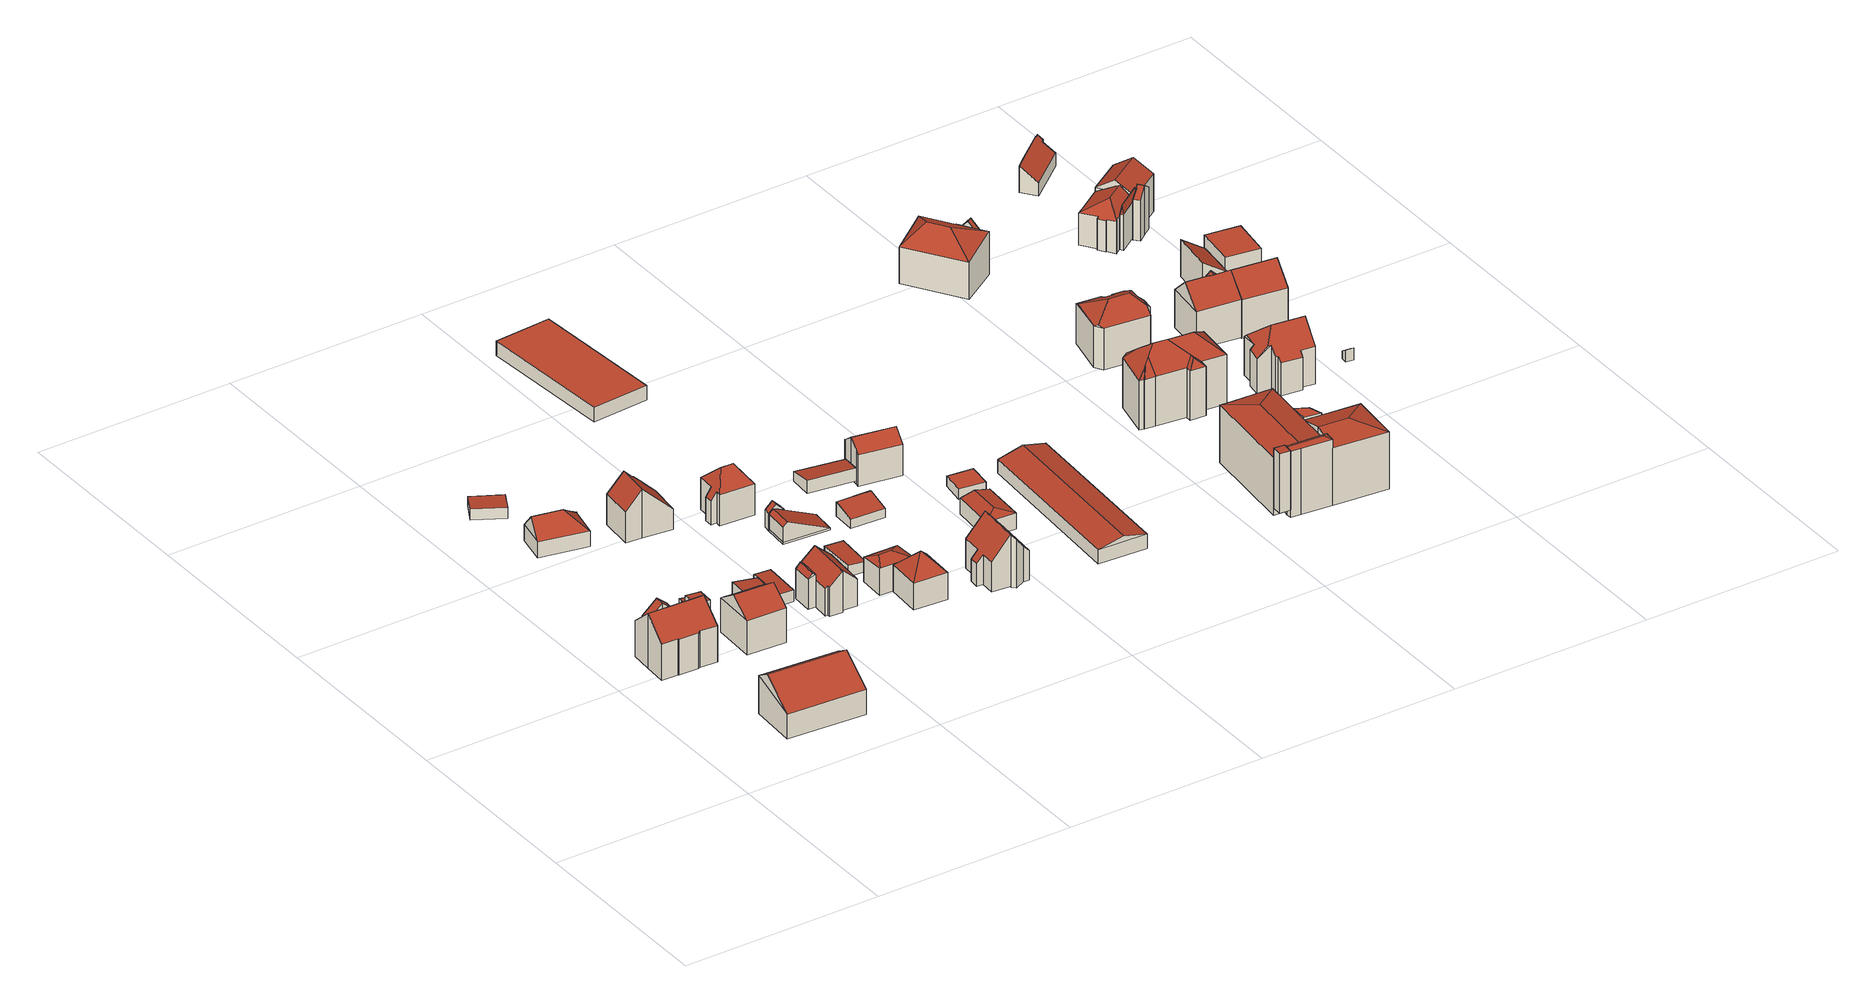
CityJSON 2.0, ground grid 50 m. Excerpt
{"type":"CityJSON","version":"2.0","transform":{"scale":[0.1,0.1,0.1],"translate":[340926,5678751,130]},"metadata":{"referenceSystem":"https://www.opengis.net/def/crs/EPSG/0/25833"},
"CityObjects":{
"building1":{"type":"Building","attributes":{"Gemeindeschluessel":14729160,"Geometrietyp2DReferenz":"3000","function":"31001_9998","roofType":"9999"},"children":["building1-1","building1-2"]},
"building1-1":{"type":"BuildingPart","attributes":{"Dachtyp_tdc":"tdcGableRoof","Dachneigung":40.31,"QualitaetDacherkennung":78,"Geometrietyp2DReferenz":"3000","roofType":"3100","measuredHeight":14.02},"parents":["building1"],"geometry":[{"type":"MultiSurface","lod":"2","boundaries":[[[0,1,2,3]],[[1,4,5,2]],[[4,6,7,5]],[[6,8,9,7]],[[8,10,11,9]],[[10,12,13,14,11]],[[15,16,17]],[[15,18,19,16]],[[18,20,21,19]],[[20,22,23,21]],[[22,24,25,23]],[[24,0,3,25]],[[20,18,15,26,27,28,12,10,8]],[[8,6,4,1,0,24,22,20]],[[3,2,5,7,9,11,14,29,16,19,21,23,25]],[[28,13,12]],[[17,26,15]],[[16,29,27,26,17]],[[29,14,13,28,27]]],"semantics":{"surfaces":[{"type":"WallSurface"},{"type":"RoofSurface"},{"type":"GroundSurface"},{"type":"ClosureSurface"}],"values":[0,0,0,0,0,0,0,0,0,0,0,0,1,1,2,0,0,3,3]}}]},
"building1-2":{"type":"BuildingPart","attributes":{"Dachtyp_tdc":"tdcGableRoof","Dachneigung":41.76,"QualitaetDacherkennung":82,"Geometrietyp2DReferenz":"3000","roofType":"3100","measuredHeight":11.28},"parents":["building1"],"geometry":[{"type":"MultiSurface","lod":"2","boundaries":[[[30,31,32,33]],[[31,34,35,32]],[[34,36,37,35]],[[36,38,39,37]],[[38,17,16,39]],[[13,40,41,14]],[[40,30,33,41]],[[42,26,17,38,36]],[[36,34,31,30,40,13,28,42]],[[33,32,35,37,39,16,29,14,41]],[[27,26,42]],[[29,16,17,26,27]],[[28,27,42]],[[29,27,28,13,14]]],"semantics":{"surfaces":[{"type":"WallSurface"},{"type":"RoofSurface"},{"type":"GroundSurface"},{"type":"ClosureSurface"}],"values":[0,0,0,0,0,0,0,1,1,2,0,3,0,3]}}]},
"building2":{"type":"Building","attributes":{"Dachtyp_tdc":"tdcGableRoof","Gemeindeschluessel":14729160,"Dachneigung":34.18,"QualitaetDacherkennung":52,"Geometrietyp2DReferenz":"3000","function":"31001_9998","roofType":"3100","measuredHeight":11.93},"geometry":[{"type":"MultiSurface","lod":"2","boundaries":[[[43,44,45,46]],[[44,47,48,45]],[[47,49,50,48]],[[49,43,46,50]],[[47,44,51]],[[43,49,52]],[[44,43,52,51]],[[49,47,51,52]],[[46,45,48,50]]],"semantics":{"surfaces":[{"type":"WallSurface"},{"type":"RoofSurface"},{"type":"GroundSurface"}],"values":[0,0,0,0,0,0,1,1,2]}}]},
"building3":{"type":"Building","attributes":{"Dachtyp_tdc":"tdcPolyFlatRoof","Gemeindeschluessel":14729160,"Dachneigung":4.23,"QualitaetDacherkennung":91,"Geometrietyp2DReferenz":"3000","function":"31001_9998","roofType":"2100","measuredHeight":2.57},"geometry":[{"type":"MultiSurface","lod":"2","boundaries":[[[53,54,55,56]],[[54,57,58,55]],[[57,59,60,58]],[[59,61,62,60]],[[61,53,56,62]],[[61,59,57,54,53]],[[56,55,58,60,62]]],"semantics":{"surfaces":[{"type":"WallSurface"},{"type":"RoofSurface"},{"type":"GroundSurface"}],"values":[0,0,0,0,0,1,2]}}]},
"building4":{"type":"Building","attributes":{"Dachtyp_tdc":"tdcPolyFlatRoof","Gemeindeschluessel":14729160,"Dachneigung":4.41,"QualitaetDacherkennung":85,"Geometrietyp2DReferenz":"3000","function":"31001_9998","roofType":"2100","measuredHeight":5.29},"geometry":[{"type":"MultiSurface","lod":"2","boundaries":[[[63,64,65,66]],[[64,67,68,65]],[[67,69,70,68]],[[69,71,72,70]],[[71,63,66,72]],[[71,69,67,64,63]],[[66,65,68,70,72]]],"semantics":{"surfaces":[{"type":"WallSurface"},{"type":"RoofSurface"},{"type":"GroundSurface"}],"values":[0,0,0,0,0,1,2]}}]},
"building5":{"type":"Building","attributes":{"Dachtyp_tdc":"tdcPolyFlatRoof","Gemeindeschluessel":14729160,"Dachneigung":6.22,"QualitaetDacherkennung":98,"Geometrietyp2DReferenz":"3000","function":"31001_9998","roofType":"2100","measuredHeight":2.77},"geometry":[{"type":"MultiSurface","lod":"2","boundaries":[[[73,74,75,76]],[[74,77,78,75]],[[77,79,80,78]],[[79,81,82,80]],[[81,83,84,82]],[[83,85,86,84]],[[85,73,76,86]],[[85,83,81,79,77,74,73]],[[76,75,78,80,82,84,86]]],"semantics":{"surfaces":[{"type":"WallSurface"},{"type":"RoofSurface"},{"type":"GroundSurface"}],"values":[0,0,0,0,0,0,0,1,2]}}]},
"building6":{"type":"Building","attributes":{"Dachtyp_tdc":"tdcFreeFormRoof","Gemeindeschluessel":14729160,"Dachneigung":34.33,"QualitaetDacherkennung":79,"Geometrietyp2DReferenz":"3000","function":"31001_9998","roofType":"5000","measuredHeight":12.38},"geometry":[{"type":"MultiSurface","lod":"2","boundaries":[[[87,88,89,90]],[[88,91,92,89]],[[91,93,94,92]],[[93,95,96,94]],[[95,97,98,96]],[[97,99,100,98]],[[99,101,102,100]],[[101,87,90,102]],[[93,103,104,95]],[[103,91,88,87,101,99,97,104]],[[93,91,103]],[[97,95,104]],[[90,89,92,94,96,98,100,102]]],"semantics":{"surfaces":[{"type":"WallSurface"},{"type":"RoofSurface"},{"type":"GroundSurface"}],"values":[0,0,0,0,0,0,0,0,1,1,0,0,2]}}]},
"building7":{"type":"Building","attributes":{"Dachtyp_tdc":"tdcHipAndGableRoof","Gemeindeschluessel":14729160,"Dachneigung":47.72,"QualitaetDacherkennung":70,"Geometrietyp2DReferenz":"3000","function":"31001_9998","roofType":"5000","measuredHeight":8.3},"geometry":[{"type":"MultiSurface","lod":"2","boundaries":[[[105,106,107,108]],[[106,109,110,107]],[[109,111,112,110]],[[111,113,114,112]],[[113,105,108,114]],[[109,106,115]],[[106,105,113,116,115]],[[111,109,115,116]],[[116,113,111]],[[108,107,110,112,114]]],"semantics":{"surfaces":[{"type":"WallSurface"},{"type":"RoofSurface"},{"type":"GroundSurface"}],"values":[0,0,0,0,0,1,1,1,0,2]}}]},
"building8":{"type":"Building","attributes":{"Dachtyp_tdc":"tdcPolyFlatRoof","Gemeindeschluessel":14729160,"Dachneigung":3.58,"QualitaetDacherkennung":81,"Geometrietyp2DReferenz":"3000","function":"31001_9998","roofType":"2100","measuredHeight":2.76},"geometry":[{"type":"MultiSurface","lod":"2","boundaries":[[[117,118,119,120]],[[118,121,122,119]],[[121,123,124,122]],[[123,117,120,124]],[[123,121,118,117]],[[120,119,122,124]]],"semantics":{"surfaces":[{"type":"WallSurface"},{"type":"RoofSurface"},{"type":"GroundSurface"}],"values":[0,0,0,0,1,2]}}]},
"building9":{"type":"Building","attributes":{"Dachtyp_tdc":"tdcPolyFlatRoof","Gemeindeschluessel":14729160,"Dachneigung":27.11,"QualitaetDacherkennung":83,"Geometrietyp2DReferenz":"3000","function":"31001_9998","roofType":"2100","measuredHeight":4.92},"geometry":[{"type":"MultiSurface","lod":"2","boundaries":[[[125,126,127,128]],[[126,129,130,127]],[[129,131,132,130]],[[131,125,128,132]],[[131,129,126,125]],[[128,127,130,132]]],"semantics":{"surfaces":[{"type":"WallSurface"},{"type":"RoofSurface"},{"type":"GroundSurface"}],"values":[0,0,0,0,1,2]}}]},
"building10":{"type":"Building","attributes":{"Dachtyp_tdc":"tdcPolyFlatRoof","Gemeindeschluessel":14729160,"Dachneigung":7.84,"QualitaetDacherkennung":84,"Geometrietyp2DReferenz":"3000","function":"31001_9998","roofType":"2100","measuredHeight":3.27},"geometry":[{"type":"MultiSurface","lod":"2","boundaries":[[[133,134,135,136]],[[134,137,138,135]],[[137,139,140,138]],[[139,133,136,140]],[[139,137,134,133]],[[136,135,138,140]]],"semantics":{"surfaces":[{"type":"WallSurface"},{"type":"RoofSurface"},{"type":"GroundSurface"}],"values":[0,0,0,0,1,2]}}]},
"building11":{"type":"Building","attributes":{"Dachtyp_tdc":"tdcPolyFlatRoof","Gemeindeschluessel":14729160,"Dachneigung":2.66,"QualitaetDacherkennung":94,"Geometrietyp2DReferenz":"3000","function":"31001_9998","roofType":"2100","measuredHeight":3.09},"geometry":[{"type":"MultiSurface","lod":"2","boundaries":[[[141,142,143,144]],[[142,145,146,143]],[[145,147,148,146]],[[147,149,150,148]],[[149,141,144,150]],[[149,147,145,142,141]],[[144,143,146,148,150]]],"semantics":{"surfaces":[{"type":"WallSurface"},{"type":"RoofSurface"},{"type":"GroundSurface"}],"values":[0,0,0,0,0,1,2]}}]},
"building12":{"type":"Building","attributes":{"Dachtyp_tdc":"tdcGableRoof","Gemeindeschluessel":14729160,"Dachneigung":43.19,"QualitaetDacherkennung":39,"Geometrietyp2DReferenz":"3000","function":"31001_9998","roofType":"3100","measuredHeight":12.38},"geometry":[{"type":"MultiSurface","lod":"2","boundaries":[[[151,152,153,154]],[[152,155,156,153]],[[155,157,158,156]],[[157,159,160,158]],[[159,161,162,160]],[[161,163,164,162]],[[163,165,166,164]],[[165,167,168,166]],[[167,169,170,168]],[[169,151,154,170]],[[165,163,161,159,157,155,152,151]],[[151,169,167,165]],[[154,153,156,158,160,162,164,166,168,170]]],"semantics":{"surfaces":[{"type":"WallSurface"},{"type":"RoofSurface"},{"type":"GroundSurface"}],"values":[0,0,0,0,0,0,0,0,0,0,1,1,2]}}]},
"building13":{"type":"Building","attributes":{"Gemeindeschluessel":14729160,"Geometrietyp2DReferenz":"3000","function":"31001_9998","roofType":"9999"},"children":["building13-1","building13-2"]},
"building13-1":{"type":"BuildingPart","attributes":{"Dachtyp_tdc":"tdcGableRoof","Dachneigung":42.68,"QualitaetDacherkennung":70,"Geometrietyp2DReferenz":"3000","roofType":"3100","measuredHeight":10.58},"parents":["building13"],"geometry":[{"type":"MultiSurface","lod":"2","boundaries":[[[171,172,173,174]],[[172,175,176,173]],[[175,177,178,176]],[[177,179,180,178]],[[179,181,182,180]],[[181,183,184,182]],[[185,186,187,188]],[[186,189,190,187]],[[189,191,192,190]],[[191,193,194,192]],[[193,171,174,194]],[[172,171,189,186,185,183,181,179,177,175]],[[171,193,191,189]],[[174,173,176,178,180,182,184,188,187,190,192,194]],[[185,188,184,183]]],"semantics":{"surfaces":[{"type":"WallSurface"},{"type":"RoofSurface"},{"type":"GroundSurface"},{"type":"ClosureSurface"}],"values":[0,0,0,0,0,0,0,0,0,0,0,1,1,2,3]}}]},
"building13-2":{"type":"BuildingPart","attributes":{"Dachtyp_tdc":"tdcGableRoof","Dachneigung":44.05,"QualitaetDacherkennung":59,"Geometrietyp2DReferenz":"3000","roofType":"3100","measuredHeight":8.8},"parents":["building13"],"geometry":[{"type":"MultiSurface","lod":"2","boundaries":[[[195,196,197,198]],[[196,199,185,188,197]],[[200,195,198,184,183]],[[199,196,201]],[[195,200,202]],[[196,195,202,201]],[[200,199,201,202]],[[198,197,188,184]],[[183,185,199,200]],[[183,184,188,185]]],"semantics":{"surfaces":[{"type":"WallSurface"},{"type":"RoofSurface"},{"type":"GroundSurface"},{"type":"ClosureSurface"}],"values":[0,0,0,0,0,1,1,2,0,3]}}]},
"building14":{"type":"Building","attributes":{"Dachtyp_tdc":"tdcHipRoof","Gemeindeschluessel":14729160,"Dachneigung":43.94,"QualitaetDacherkennung":87,"Geometrietyp2DReferenz":"3000","function":"31001_9998","roofType":"3200","measuredHeight":11.89},"geometry":[{"type":"MultiSurface","lod":"2","boundaries":[[[203,204,205,206]],[[204,207,208,205]],[[207,209,210,208]],[[209,211,212,210]],[[211,213,214,212]],[[213,215,216,214]],[[215,217,218,216]],[[217,219,220,218]],[[219,221,222,220]],[[221,223,224,222]],[[223,225,226,224]],[[225,203,206,226]],[[209,207,227]],[[221,219,217,215,213,211,228]],[[207,204,203,225,223,221,228,227]],[[211,209,227,228]],[[206,205,208,210,212,214,216,218,220,222,224,226]]],"semantics":{"surfaces":[{"type":"WallSurface"},{"type":"RoofSurface"},{"type":"GroundSurface"}],"values":[0,0,0,0,0,0,0,0,0,0,0,0,1,1,1,1,2]}}]},
"building15":{"type":"Building","attributes":{"Dachtyp_tdc":"tdcPolyFlatRoof","Gemeindeschluessel":14729160,"Dachneigung":3.28,"QualitaetDacherkennung":86,"Geometrietyp2DReferenz":"3000","function":"31001_9998","roofType":"2100","measuredHeight":2.86},"geometry":[{"type":"MultiSurface","lod":"2","boundaries":[[[229,230,231,232]],[[230,233,234,231]],[[233,235,236,234]],[[235,229,232,236]],[[235,233,230,229]],[[232,231,234,236]]],"semantics":{"surfaces":[{"type":"WallSurface"},{"type":"RoofSurface"},{"type":"GroundSurface"}],"values":[0,0,0,0,1,2]}}]},
"building16":{"type":"Building","attributes":{"Dachtyp_tdc":"tdcFreeFormRoof","Gemeindeschluessel":14729160,"Dachneigung":17.76,"QualitaetDacherkennung":66,"Geometrietyp2DReferenz":"3000","function":"31001_9998","roofType":"5000","measuredHeight":7.92},"geometry":[{"type":"MultiSurface","lod":"2","boundaries":[[[237,238,239,240]],[[238,241,242,239]],[[241,243,244,242]],[[243,245,246,244]],[[245,247,248,246]],[[247,237,240,248]],[[238,237,247,249]],[[250,251,245,243]],[[251,249,247,245]],[[238,249,251,250,241]],[[243,241,250]],[[240,239,242,244,246,248]]],"semantics":{"surfaces":[{"type":"WallSurface"},{"type":"RoofSurface"},{"type":"GroundSurface"}],"values":[0,0,0,0,0,0,1,1,1,1,0,2]}}]},
"building17":{"type":"Building","attributes":{"Dachtyp_tdc":"tdcTentRoof","Gemeindeschluessel":14729160,"Dachneigung":45.24,"QualitaetDacherkennung":80,"Geometrietyp2DReferenz":"3000","function":"31001_9998","roofType":"4000","measuredHeight":11.3},"geometry":[{"type":"MultiSurface","lod":"2","boundaries":[[[252,253,254,255]],[[253,256,257,254]],[[256,258,259,257]],[[258,260,261,259]],[[260,262,263,261]],[[262,264,265,263]],[[264,266,267,265]],[[266,252,255,267]],[[258,256,268]],[[260,258,268]],[[262,260,268]],[[256,253,252,266,264,262,268]],[[255,254,257,259,261,263,265,267]]],"semantics":{"surfaces":[{"type":"WallSurface"},{"type":"RoofSurface"},{"type":"GroundSurface"}],"values":[0,0,0,0,0,0,0,0,1,1,1,1,2]}}]},
"building18":{"type":"Building","attributes":{"Gemeindeschluessel":14729160,"Geometrietyp2DReferenz":"3000","function":"31001_9998","roofType":"9999"},"children":["building18-1","building18-2"]},
"building18-1":{"type":"BuildingPart","attributes":{"Dachtyp_tdc":"tdcGableRoof","Dachneigung":43.09,"QualitaetDacherkennung":82,"Geometrietyp2DReferenz":"3000","roofType":"3100","measuredHeight":6.18},"parents":["building18"],"geometry":[{"type":"MultiSurface","lod":"2","boundaries":[[[269,270,271,272,273,274]],[[270,275,276,271]],[[275,277,278,279,280,276]],[[275,270,281]],[[270,269,282,281]],[[277,275,281,282]],[[272,271,276,280]],[[274,283,269]],[[284,278,277]],[[273,272,280,279]],[[274,273,279,278,284,283]],[[282,269,283,285,284,277]],[[283,284,285]]],"semantics":{"surfaces":[{"type":"WallSurface"},{"type":"RoofSurface"},{"type":"GroundSurface"},{"type":"ClosureSurface"}],"values":[0,0,0,0,1,1,2,0,0,3,3,0,3]}}]},
"building18-2":{"type":"BuildingPart","attributes":{"Dachtyp_tdc":"tdcGableRoof","Dachneigung":24.79,"QualitaetDacherkennung":18,"Geometrietyp2DReferenz":"3000","roofType":"3100","measuredHeight":5.4},"parents":["building18"],"geometry":[{"type":"MultiSurface","lod":"2","boundaries":[[[286,287,288,289]],[[287,273,272,288]],[[279,290,291,280]],[[290,286,289,291]],[[290,278,284,285,292,286]],[[293,292,285,283,274]],[[287,293,274,273]],[[286,292,293,287]],[[279,278,290]],[[289,288,272,280,291]],[[280,272,273,279]],[[273,274,283,284,278,279]],[[283,285,284]]],"semantics":{"surfaces":[{"type":"WallSurface"},{"type":"RoofSurface"},{"type":"GroundSurface"},{"type":"ClosureSurface"}],"values":[0,0,0,0,1,1,0,0,0,2,3,3,3]}}]},
"building19":{"type":"Building","attributes":{"Dachtyp_tdc":"tdcGableRoof","Gemeindeschluessel":14729160,"Dachneigung":13.99,"QualitaetDacherkennung":15,"Geometrietyp2DReferenz":"3000","function":"31001_9998","roofType":"3100","measuredHeight":3.73},"geometry":[{"type":"MultiSurface","lod":"2","boundaries":[[[294,295,296,297]],[[298,299,295,294]],[[299,300,296,295]],[[300,301,297,296]],[[301,298,294,297]],[[300,299,302]],[[298,301,303]],[[299,298,303,302]],[[301,300,302,303]]],"semantics":{"surfaces":[{"type":"GroundSurface"},{"type":"WallSurface"},{"type":"RoofSurface"}],"values":[0,1,1,1,1,1,1,2,2]}}]},
"building20":{"type":"Building","attributes":{"Dachtyp_tdc":"tdcGableRoof","Gemeindeschluessel":14729160,"Dachneigung":49.78,"QualitaetDacherkennung":81,"Geometrietyp2DReferenz":"3000","function":"31001_9998","roofType":"3100","measuredHeight":13.24},"geometry":[{"type":"MultiSurface","lod":"2","boundaries":[[[304,305,306,307]],[[305,308,309,306]],[[308,310,311,309]],[[310,312,313,311]],[[312,314,315,313]],[[314,316,317,315]],[[316,318,319,317]],[[318,320,321,319]],[[320,322,323,321]],[[322,324,325,323]],[[324,326,327,325]],[[326,328,329,327]],[[328,304,307,329]],[[324,322,320,318,316,314,312,310,308]],[[308,305,304,328,326,324]],[[307,306,309,311,313,315,317,319,321,323,325,327,329]]],"semantics":{"surfaces":[{"type":"WallSurface"},{"type":"RoofSurface"},{"type":"GroundSurface"}],"values":[0,0,0,0,0,0,0,0,0,0,0,0,0,1,1,2]}}]},
"building21":{"type":"Building","attributes":{"Dachtyp_tdc":"tdcPolyFlatRoof","Gemeindeschluessel":14729160,"Dachneigung":0,"QualitaetDacherkennung":70,"Geometrietyp2DReferenz":"3000","function":"31001_9998","roofType":"1000","measuredHeight":3.64},"geometry":[{"type":"MultiSurface","lod":"2","boundaries":[[[330,331,332,333]],[[331,334,335,332]],[[334,336,337,335]],[[336,330,333,337]],[[336,334,331,330]],[[333,332,335,337]]],"semantics":{"surfaces":[{"type":"WallSurface"},{"type":"RoofSurface"},{"type":"GroundSurface"}],"values":[0,0,0,0,1,2]}}]},
"building22":{"type":"Building","attributes":{"Dachtyp_tdc":"tdcPolyFlatRoof","Gemeindeschluessel":14729160,"Dachneigung":8.64,"QualitaetDacherkennung":56,"Geometrietyp2DReferenz":"3000","function":"31001_9998","roofType":"2100","measuredHeight":3.31},"geometry":[{"type":"MultiSurface","lod":"2","boundaries":[[[338,339,340,341]],[[339,342,343,340]],[[342,344,345,343]],[[344,338,341,345]],[[344,342,339,338]],[[341,340,343,345]]],"semantics":{"surfaces":[{"type":"WallSurface"},{"type":"RoofSurface"},{"type":"GroundSurface"}],"values":[0,0,0,0,1,2]}}]},
"building23":{"type":"Building","attributes":{"Dachtyp_tdc":"tdcGableRoof","Gemeindeschluessel":14729160,"Dachneigung":37.67,"QualitaetDacherkennung":82,"Geometrietyp2DReferenz":"3000","function":"31001_9998","roofType":"3100","measuredHeight":10.67},"geometry":[{"type":"MultiSurface","lod":"2","boundaries":[[[346,347,348,349]],[[347,350,351,348]],[[350,352,353,351]],[[352,354,355,353]],[[354,356,357,355]],[[356,358,359,357]],[[358,360,361,359]],[[360,346,349,361]],[[356,354,352,350,347]],[[347,346,360,358,356]],[[349,348,351,353,355,357,359,361]]],"semantics":{"surfaces":[{"type":"WallSurface"},{"type":"RoofSurface"},{"type":"GroundSurface"}],"values":[0,0,0,0,0,0,0,0,1,1,2]}}]},
"building24":{"type":"Building","attributes":{"Dachtyp_tdc":"tdcHipAndGableRoof","Gemeindeschluessel":14729160,"Dachneigung":14.17,"QualitaetDacherkennung":63,"Geometrietyp2DReferenz":"3000","function":"31001_9998","roofType":"5000","measuredHeight":5.13},"geometry":[{"type":"MultiSurface","lod":"2","boundaries":[[[362,363,364,365]],[[363,366,367,364]],[[366,368,369,367]],[[368,362,365,369]],[[366,363,370]],[[362,368,371]],[[363,362,371,370]],[[368,366,370,371]],[[365,364,367,369]]],"semantics":{"surfaces":[{"type":"WallSurface"},{"type":"RoofSurface"},{"type":"GroundSurface"}],"values":[0,0,0,0,1,0,1,1,2]}}]},
"building25":{"type":"Building","attributes":{"Dachtyp_tdc":"tdcPolyFlatRoof","Gemeindeschluessel":14729160,"Dachneigung":0,"QualitaetDacherkennung":65,"Geometrietyp2DReferenz":"3000","function":"31001_9998","roofType":"1000","measuredHeight":2.61},"geometry":[{"type":"MultiSurface","lod":"2","boundaries":[[[372,373,374,375]],[[373,376,377,374]],[[376,378,379,377]],[[378,372,375,379]],[[378,376,373,372]],[[375,374,377,379]]],"semantics":{"surfaces":[{"type":"WallSurface"},{"type":"RoofSurface"},{"type":"GroundSurface"}],"values":[0,0,0,0,1,2]}}]},
"building26":{"type":"Building","attributes":{"Dachtyp_tdc":"tdcGableRoof","Gemeindeschluessel":14729160,"Dachneigung":14.28,"QualitaetDacherkennung":97,"Geometrietyp2DReferenz":"3000","function":"31001_9998","roofType":"3100","measuredHeight":5.11},"geometry":[{"type":"MultiSurface","lod":"2","boundaries":[[[380,381,382,383]],[[381,384,385,382]],[[384,386,387,385]],[[386,380,383,387]],[[384,381,388]],[[380,386,389]],[[381,380,389,388]],[[386,384,388,389]],[[383,382,385,387]]],"semantics":{"surfaces":[{"type":"WallSurface"},{"type":"RoofSurface"},{"type":"GroundSurface"}],"values":[0,0,0,0,0,0,1,1,2]}}]},
"building27":{"type":"Building","attributes":{"Dachtyp_tdc":"tdcPolyFlatRoof","Gemeindeschluessel":14729160,"Dachneigung":4.05,"QualitaetDacherkennung":93,"Geometrietyp2DReferenz":"3000","function":"31001_9998","roofType":"2100","measuredHeight":15.33},"geometry":[{"type":"MultiSurface","lod":"2","boundaries":[[[390,391,392,393]],[[391,394,395,392]],[[394,396,397,395]],[[396,390,393,397]],[[396,394,391,390]],[[393,392,395,397]]],"semantics":{"surfaces":[{"type":"WallSurface"},{"type":"RoofSurface"},{"type":"GroundSurface"}],"values":[0,0,0,0,1,2]}}]},
"building28":{"type":"Building","attributes":{"Gemeindeschluessel":14729160,"Geometrietyp2DReferenz":"3000","function":"31001_9998","roofType":"9999"},"children":["building28-1","building28-2","building28-3","building28-4"]},
"building28-1":{"type":"BuildingPart","attributes":{"Dachtyp_tdc":"tdcPolyFlatRoof","Dachneigung":3.43,"QualitaetDacherkennung":50,"Geometrietyp2DReferenz":"3000","roofType":"2100","measuredHeight":15.2},"parents":["building28"],"geometry":[{"type":"MultiSurface","lod":"2","boundaries":[[[398,399,400,401,402,403]],[[399,404,405,406,400]],[[407,404,399,398]],[[401,400,406,408]],[[409,405,404,407,410]],[[409,408,406,405]],[[403,410,407,398]],[[401,408,409,402]],[[402,409,410,403]]],"semantics":{"surfaces":[{"type":"WallSurface"},{"type":"RoofSurface"},{"type":"GroundSurface"},{"type":"ClosureSurface"}],"values":[0,0,1,2,0,3,0,3,3]}}]},
"building28-2":{"type":"BuildingPart","attributes":{"Dachtyp_tdc":"tdcHipAndGableRoof","Dachneigung":15.09,"QualitaetDacherkennung":71,"Geometrietyp2DReferenz":"3000","roofType":"5000","measuredHeight":16.32},"parents":["building28"],"geometry":[{"type":"MultiSurface","lod":"2","boundaries":[[[405,411,412,406]],[[411,413,414,412]],[[413,415,416,414]],[[413,411,417]],[[411,405,409,418,419,417]],[[419,420,415,413,417]],[[408,406,412,414,416,421,422]],[[406,408,409,405]],[[423,424,420,419]],[[421,416,415,420,424,425]],[[422,421,425,426]],[[426,425,424,423]],[[418,423,419]],[[422,426,409,408]],[[409,426,423,418]]],"semantics":{"surfaces":[{"type":"WallSurface"},{"type":"RoofSurface"},{"type":"GroundSurface"},{"type":"ClosureSurface"}],"values":[0,0,0,1,1,1,2,3,0,3,3,3,0,3,3]}}]},
"building28-3":{"type":"BuildingPart","attributes":{"Dachtyp_tdc":"tdcFreeFormRoof","Dachneigung":20.38,"QualitaetDacherkennung":28,"Geometrietyp2DReferenz":"3000","roofType":"5000","measuredHeight":17.24},"parents":["building28"],"geometry":[{"type":"MultiSurface","lod":"2","boundaries":[[[427,416,415]],[[427,428,429,416]],[[428,430,431,429]],[[430,432,433,431]],[[432,434,435,436,437,433]],[[432,430,428,427,438]],[[427,439,438]],[[439,434,432,438]],[[416,429,431,433,437,421]],[[424,440,435,434,439,420]],[[425,421,437,436]],[[425,436,435,440,424]],[[415,420,439,427]],[[416,421,425,424,420,415]]],"semantics":{"surfaces":[{"type":"WallSurface"},{"type":"RoofSurface"},{"type":"GroundSurface"},{"type":"ClosureSurface"}],"values":[0,0,0,0,0,1,1,1,2,0,3,3,0,3]}}]},
"building28-4":{"type":"BuildingPart","attributes":{"Dachtyp_tdc":"tdcHipAndGableRoof","Dachneigung":12.82,"QualitaetDacherkennung":57,"Geometrietyp2DReferenz":"3000","roofType":"5000","measuredHeight":16.32},"parents":["building28"],"geometry":[{"type":"MultiSurface","lod":"2","boundaries":[[[441,442,443,444]],[[442,445,446,443]],[[445,402,401,446]],[[436,447,448,437]],[[447,441,444,448]],[[449,442,441,450]],[[441,447,435,440,450]],[[424,423,418,410,403,449,450,440]],[[445,449,403,402]],[[436,435,447]],[[442,449,445]],[[444,443,446,401,408,422,421,437,448]],[[408,401,402,409]],[[421,422,426,425]],[[422,408,409,426]],[[437,421,425,436]],[[418,409,410]],[[402,403,410,409]],[[424,425,426,423]],[[423,426,409,418]],[[425,424,440,435,436]]],"semantics":{"surfaces":[{"type":"WallSurface"},{"type":"RoofSurface"},{"type":"GroundSurface"},{"type":"ClosureSurface"}],"values":[0,0,0,0,0,1,1,1,0,0,0,2,3,3,3,3,0,3,3,3,3]}}]},
"building29":{"type":"Building","attributes":{"Dachtyp_tdc":"tdcFreeFormRoof","Gemeindeschluessel":14729160,"Dachneigung":39.05,"QualitaetDacherkennung":74,"Geometrietyp2DReferenz":"3000","function":"31001_9998","roofType":"5000","measuredHeight":17.3},"geometry":[{"type":"MultiSurface","lod":"2","boundaries":[[[451,452,453,454]],[[452,455,456,453]],[[455,457,458,456]],[[457,459,460,458]],[[459,461,462,460]],[[461,463,464,462]],[[463,465,466,464]],[[465,467,468,466]],[[467,469,470,468]],[[469,471,472,470]],[[471,473,474,472]],[[473,475,476,474]],[[475,451,454,476]],[[477,478,475,473]],[[479,477,473,471]],[[480,481,482,479,471,469]],[[483,480,469,467]],[[483,467,465]],[[484,481,480,483,465,463]],[[485,484,463,461]],[[486,485,461,459]],[[486,459,457]],[[487,482,481,484,485,486,457,455]],[[487,455,452]],[[478,477,479,482,487,452,451]],[[478,451,475]],[[454,453,456,458,460,462,464,466,468,470,472,474,476]]],"semantics":{"surfaces":[{"type":"WallSurface"},{"type":"RoofSurface"},{"type":"GroundSurface"}],"values":[0,0,0,0,0,0,0,0,0,0,0,0,0,1,1,1,1,1,1,1,1,1,1,1,1,1,2]}}]},
"building30":{"type":"Building","attributes":{"Gemeindeschluessel":14729160,"Geometrietyp2DReferenz":"3000","function":"31001_9998","roofType":"9999"},"children":["building30-1","building30-2"]},
"building30-1":{"type":"BuildingPart","attributes":{"Dachtyp_tdc":"tdcGableRoof","Dachneigung":49.71,"QualitaetDacherkennung":43,"Geometrietyp2DReferenz":"3000","roofType":"3100","measuredHeight":12.26},"parents":["building30"],"geometry":[{"type":"MultiSurface","lod":"2","boundaries":[[[488,489,490,491]],[[489,492,493,490]],[[492,494,495,493]],[[492,489,496]],[[489,488,497,498,496]],[[494,492,496,498,499]],[[491,490,493,495]],[[491,495,494,488]],[[498,497,499]],[[499,497,488,494]]],"semantics":{"surfaces":[{"type":"WallSurface"},{"type":"RoofSurface"},{"type":"GroundSurface"},{"type":"ClosureSurface"}],"values":[0,0,0,0,1,1,2,3,0,3]}}]},
"building30-2":{"type":"BuildingPart","attributes":{"Dachtyp_tdc":"tdcHipRoof","Dachneigung":26.02,"QualitaetDacherkennung":26,"Geometrietyp2DReferenz":"3000","roofType":"3200","measuredHeight":13.93},"parents":["building30"],"geometry":[{"type":"MultiSurface","lod":"2","boundaries":[[[500,501,502,495,494]],[[501,503,504,502]],[[503,505,506,504]],[[505,507,508,506]],[[507,509,510,508]],[[509,511,512,510]],[[511,513,488,491,512]],[[505,503,514]],[[509,507,515]],[[503,501,500,499,497,513,511,509,515,514]],[[507,505,514,515]],[[495,502,504,506,508,510,512,491]],[[494,499,500]],[[497,488,513]],[[494,495,491,488]],[[494,488,497,499]]],"semantics":{"surfaces":[{"type":"WallSurface"},{"type":"RoofSurface"},{"type":"GroundSurface"},{"type":"ClosureSurface"}],"values":[0,0,0,0,0,0,0,1,1,1,1,2,0,0,3,3]}}]},
"building31":{"type":"Building","attributes":{"Dachtyp_tdc":"tdcFreeFormRoof","Gemeindeschluessel":14729160,"Dachneigung":29.58,"QualitaetDacherkennung":35,"Geometrietyp2DReferenz":"3000","function":"31001_9998","roofType":"5000","measuredHeight":14.42},"geometry":[{"type":"MultiSurface","lod":"2","boundaries":[[[516,517,518,519]],[[517,520,521,518]],[[520,522,523,521]],[[522,524,525,523]],[[524,526,527,525]],[[526,528,529,527]],[[528,530,531,529]],[[530,532,533,531]],[[532,534,535,533]],[[534,536,537,535]],[[536,538,539,537]],[[538,540,541,539]],[[540,542,543,541]],[[542,544,545,543]],[[544,516,519,545]],[[546,547,542,540,538,536,548]],[[549,550,551,517]],[[548,534,532,530,528,526,524,522,520,551,550,546]],[[544,547,546,550,549,516]],[[544,542,547]],[[520,517,551]],[[536,534,548]],[[517,516,549]],[[519,518,521,523,525,527,529,531,533,535,537,539,541,543,545]]],"semantics":{"surfaces":[{"type":"WallSurface"},{"type":"RoofSurface"},{"type":"GroundSurface"}],"values":[0,0,0,0,0,0,0,0,0,0,0,0,0,0,0,1,1,1,1,0,0,0,0,2]}}]},
"building32":{"type":"Building","attributes":{"Dachtyp_tdc":"tdcFreeFormRoof","Gemeindeschluessel":14729160,"Dachneigung":45.23,"QualitaetDacherkennung":57,"Geometrietyp2DReferenz":"3000","function":"31001_9998","roofType":"5000","measuredHeight":14.44},"geometry":[{"type":"MultiSurface","lod":"2","boundaries":[[[552,553,554,555]],[[553,556,557,554]],[[556,558,559,557]],[[558,560,561,559]],[[560,562,563,561]],[[562,564,565,563]],[[564,566,567,565]],[[566,568,569,567]],[[568,570,571,569]],[[570,572,573,571]],[[572,574,575,573]],[[574,552,555,575]],[[576,577,578,564,562,560]],[[572,570,579,577,576,558,556,553,552,574]],[[577,579,568,566,578]],[[566,564,578]],[[570,568,579]],[[560,558,576]],[[555,554,557,559,561,563,565,567,569,571,573,575]]],"semantics":{"surfaces":[{"type":"WallSurface"},{"type":"RoofSurface"},{"type":"GroundSurface"}],"values":[0,0,0,0,0,0,0,0,0,0,0,0,1,1,1,0,0,0,2]}}]},
"building33":{"type":"Building","attributes":{"Dachtyp_tdc":"tdcFreeFormRoof","Gemeindeschluessel":14729160,"Dachneigung":43.05,"QualitaetDacherkennung":51,"Geometrietyp2DReferenz":"3000","function":"31001_9998","roofType":"5000","measuredHeight":14.41},"geometry":[{"type":"MultiSurface","lod":"2","boundaries":[[[580,581,582,583]],[[581,584,585,582]],[[584,586,587,585]],[[586,588,589,587]],[[588,590,591,589]],[[590,592,593,591]],[[592,594,595,593]],[[594,580,583,595]],[[596,594,592]],[[597,596,592,590]],[[598,599,600,597,590,588]],[[598,588,586]],[[599,598,586,584]],[[601,600,599,584,581]],[[601,581,580]],[[596,597,600,601,580,594]],[[583,582,585,587,589,591,593,595]]],"semantics":{"surfaces":[{"type":"WallSurface"},{"type":"RoofSurface"},{"type":"GroundSurface"}],"values":[0,0,0,0,0,0,0,0,0,1,1,0,1,1,0,1,2]}}]},
"building34":{"type":"Building","attributes":{"Dachtyp_tdc":"tdcGableRoof","Gemeindeschluessel":14729160,"Dachneigung":44.24,"QualitaetDacherkennung":62,"Geometrietyp2DReferenz":"3000","function":"31001_9998","roofType":"3100","measuredHeight":14.69},"geometry":[{"type":"MultiSurface","lod":"2","boundaries":[[[602,603,604,605]],[[603,606,607,604]],[[606,608,609,607]],[[608,610,611,609]],[[610,612,613,611]],[[612,614,615,613]],[[614,616,617,615]],[[616,618,619,617]],[[618,620,621,619]],[[620,602,605,621]],[[616,614,612,610]],[[610,608,606,603,602,620,618,616]],[[605,604,607,609,611,613,615,617,619,621]]],"semantics":{"surfaces":[{"type":"WallSurface"},{"type":"RoofSurface"},{"type":"GroundSurface"}],"values":[0,0,0,0,0,0,0,0,0,0,1,1,2]}}]},
"building35":{"type":"Building","attributes":{"Dachtyp_tdc":"tdcPolyFlatRoof","Gemeindeschluessel":14729160,"Dachneigung":33.43,"QualitaetDacherkennung":61,"Geometrietyp2DReferenz":"3000","function":"31001_9998","roofType":"2100","measuredHeight":3},"geometry":[{"type":"MultiSurface","lod":"2","boundaries":[[[622,623,624,625]],[[623,626,627,624]],[[626,628,629,627]],[[628,622,625,629]],[[628,626,623,622]],[[625,624,627,629]]],"semantics":{"surfaces":[{"type":"WallSurface"},{"type":"RoofSurface"},{"type":"GroundSurface"}],"values":[0,0,0,0,1,2]}}]},
"building36":{"type":"Building","attributes":{"Gemeindeschluessel":14729160,"Geometrietyp2DReferenz":"3000","function":"31001_9998","roofType":"9999"},"children":["building36-1","building36-2"]},
"building36-1":{"type":"BuildingPart","attributes":{"Dachtyp_tdc":"tdcFreeFormRoof","Dachneigung":79.07,"QualitaetDacherkennung":26,"Geometrietyp2DReferenz":"3000","roofType":"5000","measuredHeight":11.37},"parents":["building36"],"geometry":[{"type":"MultiSurface","lod":"2","boundaries":[[[630,631,632,633]],[[631,634,635,632]],[[634,636,637,638,635]],[[639,630,633,640,641]],[[642,636,634]],[[634,643,630,644,642]],[[644,639,636,642]],[[631,643,634]],[[630,643,631]],[[639,644,630]],[[633,632,635,638,640]],[[641,637,636,639]],[[641,640,638,637]]],"semantics":{"surfaces":[{"type":"WallSurface"},{"type":"RoofSurface"},{"type":"GroundSurface"},{"type":"ClosureSurface"}],"values":[0,0,0,0,1,1,1,0,0,0,2,0,3]}}]},
"building36-2":{"type":"BuildingPart","attributes":{"Dachtyp_tdc":"tdcHipAndGableRoof","Dachneigung":28.53,"QualitaetDacherkennung":45,"Geometrietyp2DReferenz":"3000","roofType":"5000","measuredHeight":11.2},"parents":["building36"],"geometry":[{"type":"MultiSurface","lod":"2","boundaries":[[[645,641,640,646]],[[637,647,648,638]],[[647,649,650,648]],[[649,651,652,650]],[[651,653,654,652]],[[653,655,656,654]],[[655,657,658,656]],[[657,659,660,658]],[[659,661,662,660]],[[661,663,664,662]],[[663,645,646,664]],[[659,657,655,653,651,649,647,665]],[[647,637,641,645,665]],[[645,663,661,659,665]],[[646,640,638,648,650,652,654,656,658,660,662,664]],[[637,638,640,641]]],"semantics":{"surfaces":[{"type":"WallSurface"},{"type":"RoofSurface"},{"type":"GroundSurface"},{"type":"ClosureSurface"}],"values":[0,0,0,0,0,0,0,0,0,0,0,1,1,1,2,3]}}]},
"building37":{"type":"Building","attributes":{"Dachtyp_tdc":"tdcPolyFlatRoof","Gemeindeschluessel":14729160,"Dachneigung":34.26,"QualitaetDacherkennung":83,"Geometrietyp2DReferenz":"3000","function":"31001_9998","roofType":"2100","measuredHeight":9.39},"geometry":[{"type":"MultiSurface","lod":"2","boundaries":[[[666,667,668,669]],[[667,670,671,668]],[[670,672,673,671]],[[672,666,669,673]],[[672,670,667,666]],[[669,668,671,673]]],"semantics":{"surfaces":[{"type":"WallSurface"},{"type":"RoofSurface"},{"type":"GroundSurface"}],"values":[0,0,0,0,1,2]}}]},
"building38":{"type":"Building","attributes":{"Dachtyp_tdc":"tdcPolyFlatRoof","Gemeindeschluessel":14729160,"Dachneigung":37.34,"QualitaetDacherkennung":74,"Geometrietyp2DReferenz":"3000","function":"31001_9998","roofType":"2100","measuredHeight":6.83},"geometry":[{"type":"MultiSurface","lod":"2","boundaries":[[[674,675,676,677]],[[675,678,679,676]],[[678,680,681,679]],[[680,682,683,681]],[[682,684,685,683]],[[684,686,687,685]],[[686,688,689,687]],[[688,690,691,689]],[[690,674,677,691]],[[690,688,686,684,682,680,678,675,674]],[[677,676,679,681,683,685,687,689,691]]],"semantics":{"surfaces":[{"type":"WallSurface"},{"type":"RoofSurface"},{"type":"GroundSurface"}],"values":[0,0,0,0,0,0,0,0,0,1,2]}}]},
"building39":{"type":"Building","attributes":{"Gemeindeschluessel":14729160,"Geometrietyp2DReferenz":"3000","function":"31001_9998","roofType":"9999"},"children":["building39-1","building39-2"]},
"building39-1":{"type":"BuildingPart","attributes":{"Dachtyp_tdc":"tdcFreeFormRoof","Dachneigung":33.38,"QualitaetDacherkennung":54,"Geometrietyp2DReferenz":"3000","roofType":"5000","measuredHeight":12.76},"parents":["building39"],"geometry":[{"type":"MultiSurface","lod":"2","boundaries":[[[692,693,694,695]],[[693,696,697,694]],[[698,699,700,701]],[[699,692,695,700]],[[702,703,698,704,696,693]],[[703,702,692,699]],[[698,703,699]],[[692,702,693]],[[695,694,697,705,701,700]],[[701,705,704,698]],[[705,697,696,704]]],"semantics":{"surfaces":[{"type":"WallSurface"},{"type":"RoofSurface"},{"type":"GroundSurface"},{"type":"ClosureSurface"}],"values":[0,0,0,0,1,1,0,0,2,3,3]}}]},
"building39-2":{"type":"BuildingPart","attributes":{"Dachtyp_tdc":"tdcGableRoof","Dachneigung":37.13,"QualitaetDacherkennung":57,"Geometrietyp2DReferenz":"3000","roofType":"3100","measuredHeight":12.46},"parents":["building39"],"geometry":[{"type":"MultiSurface","lod":"2","boundaries":[[[706,707,698,701,708]],[[709,710,711,697,696]],[[710,712,713,711]],[[712,714,715,713]],[[714,716,717,715]],[[716,706,708,717]],[[712,710,709,718]],[[718,707,706,716,714,712]],[[708,701,705,697,711,713,715,717]],[[704,698,707,718]],[[705,701,698,704]],[[709,696,704,718]],[[705,704,696,697]]],"semantics":{"surfaces":[{"type":"WallSurface"},{"type":"RoofSurface"},{"type":"GroundSurface"},{"type":"ClosureSurface"}],"values":[0,0,0,0,0,0,1,1,2,0,3,0,3]}}]},
"building40":{"type":"Building","attributes":{"Dachtyp_tdc":"tdcPolyFlatRoof","Gemeindeschluessel":14729160,"Dachneigung":0,"QualitaetDacherkennung":65,"Geometrietyp2DReferenz":"3000","function":"31001_9998","roofType":"1000","measuredHeight":3.52},"geometry":[{"type":"MultiSurface","lod":"2","boundaries":[[[719,720,721,722]],[[720,723,724,721]],[[723,725,726,724]],[[725,719,722,726]],[[725,723,720,719]],[[722,721,724,726]]],"semantics":{"surfaces":[{"type":"WallSurface"},{"type":"RoofSurface"},{"type":"GroundSurface"}],"values":[0,0,0,0,1,2]}}]}
},
"vertices":[
[98,335,209],[49,337,209],[49,337,118],[98,335,118],[47,338,210],[47,338,118],[5,340,210],[5,340,118],[8,397,258],[8,397,118],[11,452,210],[11,452,118],[25,451,210],[25,451,181],[25,451,118],[106,447,210],[106,447,118],[106,447,209],[152,445,210],[152,445,118],[149,391,258],[149,391,118],[146,334,210],[146,334,118],[102,337,211],[102,337,118],[105,447,210],[81,448,210],[57,450,210],[81,448,118],
[45,466,198],[46,476,198],[46,476,118],[45,466,118],[59,475,210],[59,475,118],[82,474,231],[82,474,118],[108,473,209],[108,473,118],[25,467,181],[25,467,118],[81,448,231],
[122,139,194],[320,126,194],[320,126,98],[122,139,98],[312,6,161],[312,6,98],[115,18,161],[115,18,98],[317,89,217],[120,102,217],
[148,544,141],[194,544,141],[194,544,120],[148,544,120],[193,529,143],[193,529,120],[192,488,146],[192,488,120],[148,488,146],[148,488,120],
[192,488,170],[193,529,170],[193,529,117],[192,488,117],[213,528,168],[213,528,117],[232,527,167],[232,527,117],[230,486,167],[230,486,117],
[193,529,147],[194,544,147],[194,544,119],[193,529,119],[195,555,147],[195,555,119],[215,554,145],[215,554,119],[233,553,143],[233,553,119],[232,527,143],[232,527,119],[213,528,145],[213,528,119],
[260,451,189],[259,439,197],[259,439,111],[260,451,111],[325,436,197],[325,436,111],[320,327,198],[320,327,111],[221,331,198],[221,331,111],[226,441,197],[226,441,111],[239,440,197],[239,440,111],[240,452,189],[240,452,111],[323,380,235],[223,385,235],
[142,956,162],[192,946,162],[192,946,122],[142,956,122],[176,870,162],[176,870,122],[57,895,162],[57,895,122],[72,970,162],[72,970,122],[138,917,205],[65,932,205],
[128,1127,137],[100,1075,141],[100,1075,113],[128,1127,113],[29,1114,141],[29,1114,113],[57,1166,137],[57,1166,113],
[201,999,137],[192,946,164],[192,946,115],[201,999,115],[142,956,164],[142,956,115],[152,1008,137],[152,1008,115],
[390,465,134],[326,469,143],[326,469,110],[390,465,110],[331,552,143],[331,552,110],[395,548,134],[395,548,110],
[390,465,135],[395,548,135],[395,548,104],[390,465,104],[394,562,135],[394,562,104],[437,561,133],[437,561,104],[432,464,133],[432,464,104],
[299,923,243],[325,920,218],[325,920,119],[299,923,119],[326,926,218],[326,926,119],[348,924,197],[348,924,119],[348,917,197],[348,917,119],[375,915,171],[375,915,119],[366,831,171],[366,831,119],[290,839,243],[290,839,119],[250,843,197],[250,843,119],[258,927,197],[258,927,119],
[498,381,205],[498,375,205],[498,375,100],[498,381,100],[498,373,205],[498,373,100],[465,375,175],[465,375,100],[465,382,175],[465,382,100],[459,382,169],[459,382,100],[462,423,169],[462,423,100],[465,476,169],[467,496,169],[467,496,100],[465,476,100],[506,493,205],[506,493,100],[547,490,169],[547,490,100],[539,378,169],[539,378,100],
[443,425,176],[446,477,176],[446,477,100],[443,425,100],[465,476,184],[462,423,184],[458,477,188],[455,424,188],
[511,899,172],[516,892,178],[516,892,97],[511,899,97],[567,890,178],[567,890,97],[564,810,176],[564,810,97],[476,815,176],[476,815,97],[477,828,177],[477,828,97],[463,829,157],[463,829,97],[464,851,157],[464,851,97],[478,851,177],[478,851,97],[480,894,178],[480,894,97],[486,894,178],[486,894,97],[491,900,171],[491,900,97],[536,852,216],[504,853,216],
[602,598,115],[651,597,112],[651,597,86],[602,598,86],[644,501,112],[644,501,86],[601,504,115],[601,504,86],
[708,425,147],[707,409,148],[707,409,80],[708,425,80],[655,411,148],[655,411,80],[621,412,148],[621,412,80],[623,477,143],[623,477,80],[709,475,143],[709,475,80],[673,445,159],[622,412,148],[640,445,159],
[728,423,131],[728,408,147],[728,408,78],[728,423,78],[739,407,147],[739,407,78],[735,319,147],[735,319,78],[650,324,146],[650,324,78],[655,411,146],[655,411,78],[707,409,147],[707,409,78],[708,425,130],[708,425,78],[695,365,191],
[561,751,133],[563,769,132],[563,769,88],[561,751,88],[561,751,93],[561,751,132],[601,766,130],[601,766,88],[599,748,131],[599,748,130],[599,748,93],[599,748,88],[580,767,150],[578,749,150],[562,751,133],[597,748,131],[572,750,142],
[673,681,93],[556,688,93],[556,688,88],[673,681,88],[678,742,93],[678,742,88],[567,687,142],[556,688,132],
[728,740,73],[815,737,73],[813,676,73],[726,680,73],[728,740,109],[815,737,109],[813,676,96],[726,680,96],[815,733,110],[728,737,110],
[925,309,153],[899,297,183],[899,297,61],[925,309,61],[891,305,193],[891,305,61],[892,309,193],[892,309,61],[845,313,137],[845,313,61],[847,348,137],[847,348,61],[831,350,118],[831,350,61],[833,374,118],[833,374,61],[849,373,137],[849,373,61],[853,424,137],[853,424,61],[900,420,193],[900,420,61],[948,417,135],[948,417,61],[940,308,136],[940,308,61],
[493,1702,99],[636,1713,99],[636,1713,62],[493,1702,62],[661,1371,99],[661,1371,62],[518,1361,99],[518,1361,62],
[858,895,91],[849,842,99],[849,842,66],[858,895,66],[733,859,99],[733,859,66],[737,917,91],[737,917,66],
[849,842,146],[853,866,164],[853,866,58],[849,842,58],[858,895,141],[858,895,58],[859,900,138],[859,900,58],[964,882,138],[964,882,58],[958,848,164],[958,848,58],[952,814,138],[952,814,58],[848,832,138],[848,832,58],
[1049,623,90],[1042,510,90],[1042,510,49],[1049,623,49],[967,515,90],[967,515,49],[975,628,90],[975,628,49],[1006,542,100],[1011,625,100],
[1076,726,78],[1069,667,78],[1069,667,52],[1076,726,52],[1004,675,78],[1004,675,52],[1012,734,78],[1012,734,52],
[1112,297,82],[1137,723,82],[1137,723,47],[1112,297,47],[1258,716,84],[1258,716,47],[1234,290,84],[1234,290,47],[1200,719,98],[1175,293,98],
[1562,265,185],[1564,290,187],[1564,290,34],[1562,265,34],[1590,288,187],[1590,288,34],[1589,263,185],[1589,263,34],
[1707,425,167],[1737,410,166],[1737,410,15],[1707,425,15],[1707,425,161],[1707,425,164],[1747,378,165],[1747,378,161],[1747,378,15],[1703,382,167],[1703,382,15],[1703,382,161],[1703,382,164],
[1842,368,161],[1842,368,15],[1830,239,161],[1830,239,15],[1692,253,161],[1692,253,15],[1772,310,179],[1702,373,164],[1697,317,179],[1694,280,169],[1694,280,15],[1697,317,15],[1697,317,164],[1694,280,164],[1694,280,161],[1697,317,161],
[1692,253,183],[1615,260,183],[1615,260,15],[1589,263,183],[1589,263,15],[1589,276,188],[1589,276,15],[1590,288,183],[1590,288,168],[1590,288,161],[1590,288,15],[1679,268,188],[1694,280,183],[1628,285,179],
[1587,533,161],[1600,532,161],[1600,532,15],[1587,533,15],[1716,521,161],[1716,521,15],[1564,290,161],[1564,290,15],[1716,521,164],[1644,464,179],
[1505,722,153],[1526,818,153],[1526,818,27],[1505,722,27],[1545,831,153],[1545,831,27],[1729,809,153],[1729,809,27],[1731,809,153],[1731,809,27],[1721,705,153],[1721,705,27],[1659,712,153],[1659,712,27],[1657,690,153],[1657,690,27],[1618,694,153],[1618,694,27],[1619,708,153],[1619,708,27],[1544,716,153],[1544,716,27],[1517,719,153],[1517,719,27],[1516,720,153],[1516,720,27],[1532,740,172],[1531,740,170],[1548,751,182],[1641,725,169],[1607,766,199],[1574,770,200],[1639,711,169],[1611,770,196],[1674,763,196],[1729,807,155],[1553,800,178],
[1533,1470,131],[1545,1478,131],[1545,1478,42],[1533,1470,42],[1578,1427,127],[1578,1427,42],[1566,1419,126],[1566,1419,42],[1560,1455,165],[1542,1457,151],[1548,1447,165],[1555,1437,151],
[1566,1419,151],[1566,1420,151],[1566,1420,42],[1575,1405,151],[1575,1405,42],[1483,1346,136],[1483,1346,42],[1393,1483,135],[1393,1483,42],[1485,1543,151],[1485,1543,42],[1532,1470,151],[1532,1470,42],[1533,1470,151],[1488,1424,182],[1457,1472,182],
[1579,970,131],[1566,989,131],[1566,989,25],[1579,970,25],[1589,1091,127],[1589,1091,25],[1650,1084,127],[1650,1084,25],[1648,1065,137],[1648,1065,25],[1670,1063,137],[1670,1063,25],[1672,1076,129],[1672,1076,25],[1701,1073,129],[1701,1073,25],[1699,1059,137],[1699,1059,25],[1705,1058,137],[1705,1058,25],[1700,1021,144],[1700,1021,25],[1716,1019,129],[1716,1019,25],[1712,987,130],[1712,987,25],[1696,989,145],[1696,989,25],[1692,956,131],[1692,956,25],[1672,1006,169],[1694,974,146],[1704,1048,143],[1573,979,137],[1621,1012,169],[1586,1079,134],
[1846,683,98],[1847,694,109],[1847,694,14],[1846,683,14],[1841,695,109],[1841,695,14],[1843,714,128],[1843,714,14],[1809,718,102],[1809,718,14],[1814,753,107],[1814,753,14],[1824,752,117],[1824,752,14],[1829,797,113],[1829,797,14],[1949,781,113],[1949,781,14],[1936,682,109],[1936,682,14],[1901,687,109],[1901,687,14],[1899,676,98],[1899,676,14],[1834,715,128],[1862,742,159],[1828,787,122],[1942,731,159],
[1800,941,110],[1812,1041,110],[1812,1041,14],[1800,941,14],[1890,1032,110],[1890,1032,14],[1892,1045,110],[1892,1045,14],[1922,1041,110],[1922,1041,14],[1920,1028,110],[1920,1028,14],[1921,1028,110],[1921,1028,14],[1909,927,110],[1909,927,14],[1915,977,158],[1864,983,157],[1907,1043,124],[1903,1015,124],[1864,984,158],[1806,991,158],
[1979,1029,99],[2010,1025,99],[2010,1025,11],[1979,1029,11],[2009,1018,107],[2009,1018,11],[2032,1015,106],[2032,1015,11],[2026,963,157],[2026,963,11],[2020,912,108],[2020,912,11],[1909,927,109],[1909,927,11],[1915,977,157],[1915,977,11],[1921,1028,107],[1921,1028,11],[1978,1021,107],[1978,1021,11],
[2039,718,44],[2041,734,34],[2041,734,14],[2039,718,14],[2061,731,34],[2061,731,14],[2059,716,44],[2059,716,14],
[1951,1394,111],[1933,1382,111],[1933,1382,21],[1951,1394,21],[1888,1351,111],[1888,1351,21],[1883,1358,111],[1883,1358,106],[1883,1358,21],[1946,1401,111],[1946,1401,21],[1946,1401,106],[1889,1357,134],[1933,1382,112],[1949,1398,135],
[1930,1428,133],[1930,1428,21],[1870,1350,105],[1870,1350,21],[1868,1348,104],[1868,1348,21],[1855,1368,102],[1855,1368,21],[1853,1367,100],[1853,1367,21],[1842,1384,100],[1842,1384,21],[1846,1387,104],[1846,1387,21],[1820,1424,102],[1820,1424,21],[1834,1433,102],[1834,1433,21],[1899,1477,102],[1899,1477,21],[1882,1396,133],
[1990,1100,62],[1930,1107,102],[1930,1107,8],[1990,1100,8],[1943,1212,102],[1943,1212,8],[2002,1206,62],[2002,1206,8],
[1929,1722,95],[1923,1717,95],[1923,1717,38],[1929,1722,38],[1942,1693,71],[1942,1693,38],[1845,1614,71],[1845,1614,38],[1817,1648,106],[1817,1648,38],[1844,1671,106],[1844,1671,38],[1913,1728,106],[1913,1728,38],[1914,1727,105],[1914,1727,38],[1921,1733,105],[1921,1733,38],
[1982,1530,112],[2034,1452,112],[2034,1452,16],[1982,1530,16],[1976,1413,112],[1976,1413,16],[1950,1395,112],[1899,1477,112],[1899,1477,16],[1950,1395,16],[2008,1491,143],[1924,1436,144],[1956,1399,112],[1956,1399,16],
[1951,1394,135],[1950,1395,135],[1951,1394,16],[1976,1413,123],[1986,1399,123],[1986,1399,16],[1966,1385,141],[1966,1385,16],[1944,1368,120],[1944,1368,16],[1933,1382,119],[1933,1382,16],[1956,1399,141],
[2133,1263,44],[2119,1162,44],[2119,1162,8],[2133,1263,8],[2033,1174,44],[2033,1174,8],[2047,1276,44],[2047,1276,8]
]}
